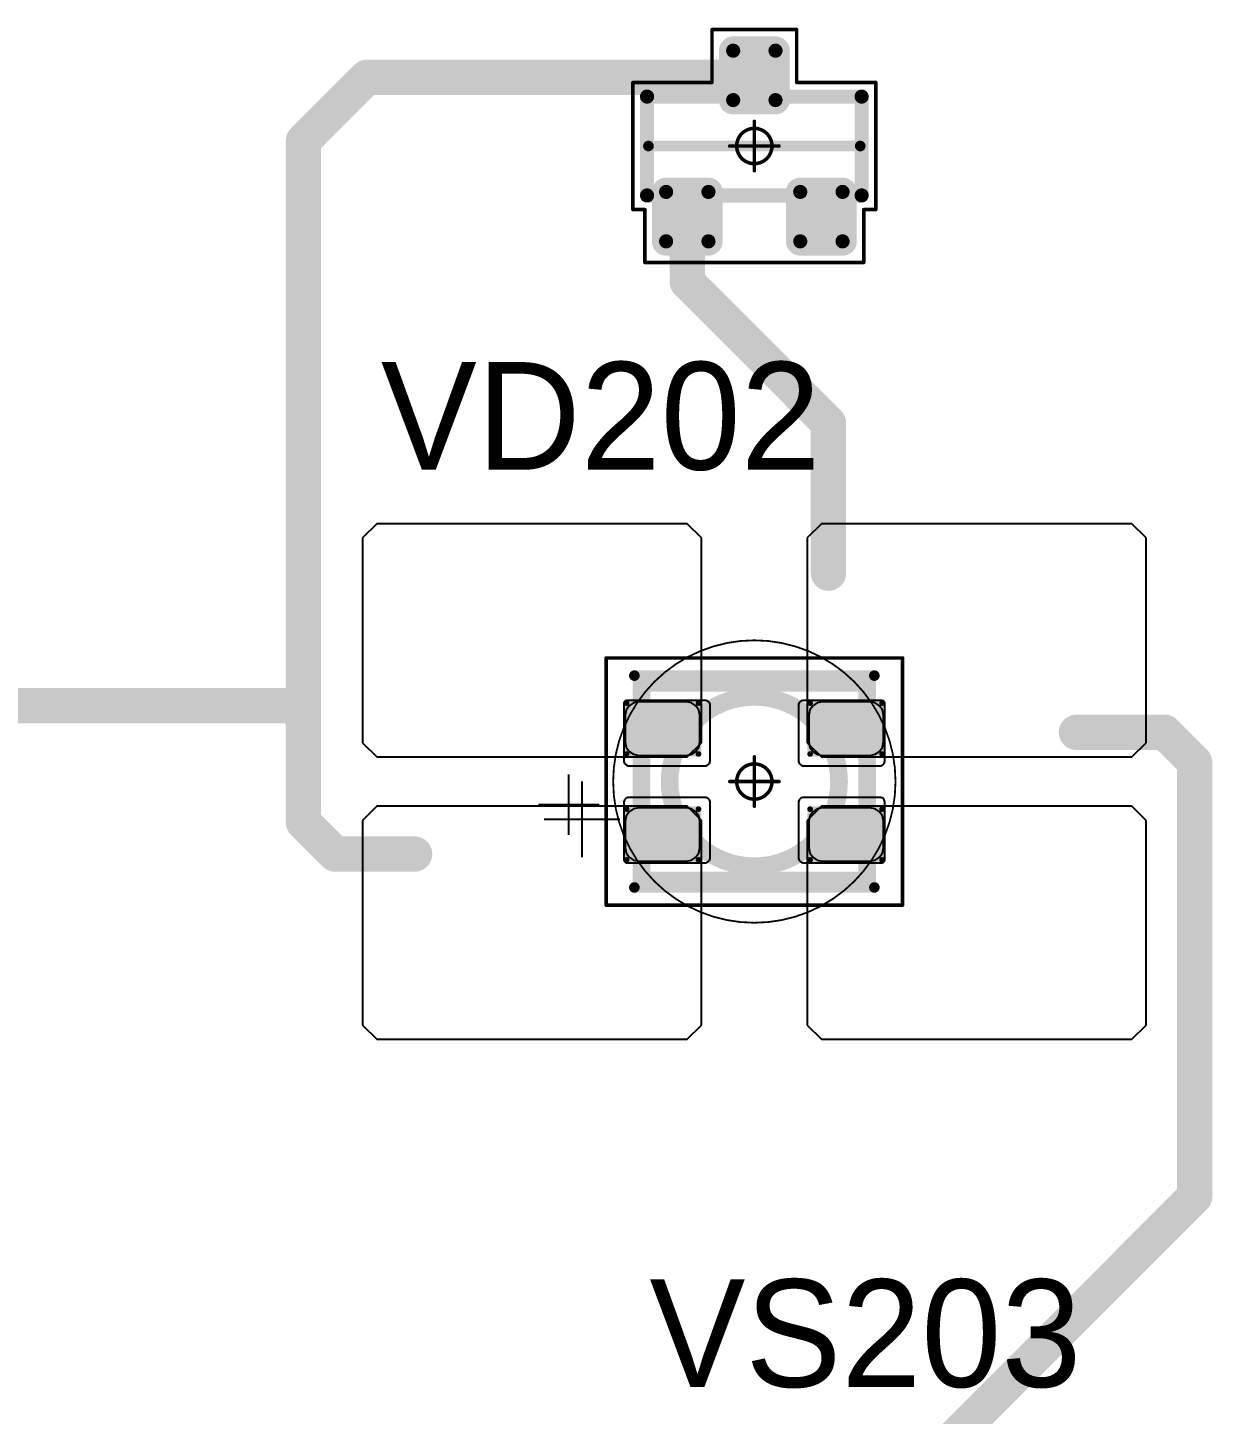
# Model space of a CAD drawing. Header units: millimetres. Extents: x 0 to 400, y 0 to 511.
# Drawn here: x 249.71 to 266.49, y 372.54 to 392.18 of the extents above; entities that cross this region are included whole.
import ezdxf

# ---------------------------------------------------------------- set-up
doc = ezdxf.new("R2010")
doc.units = ezdxf.units.MM
for name, color, linetype in [('Mechanical13', 56, 'Continuous'), ('Mechanical15', 56, 'Continuous'), ('Mechanical2', 216, 'Continuous'), ('TopLayer', 1, 'Continuous'), ('TopOverlay', 2, 'Continuous'), ('TopPaste', 8, 'Continuous'), ('TopSolder', 216, 'Continuous')]:
    doc.layers.add(name, color=color, linetype=linetype)

# ---------------------------------------------------------------- blocks, each defined once
blk = doc.blocks.new('SOT23_395')
at = {"layer": 'Mechanical13', "const_width": 0.2}
for points in [[(-0.7, 1.52), (0.7, 1.52)], [(-0.7, 1.52), (-0.7, -1.52)], [(0.7, 1.52), (0.7, -1.52)], [(-0.7, -1.52), (0.7, -1.52)]]:
    blk.add_lwpolyline(points, dxfattribs=at)
at = {"layer": 'Mechanical13', "const_width": 0.1}
for points in [[(-0.75, 1.52, 1), (-0.65, 1.52, 1)], [(-0.75, 1.52, 1), (-0.65, 1.52, 1)], [(0.65, 1.52, 1), (0.75, 1.52, 1)], [(0.65, 1.52, 1), (0.75, 1.52, 1)], [(-0.75, -1.52, 1), (-0.65, -1.52, 1)], [(-0.75, -1.52, 1), (-0.65, -1.52, 1)], [(0.65, -1.52, 1), (0.75, -1.52, 1)], [(0.65, -1.52, 1), (0.75, -1.52, 1)]]:
    blk.add_lwpolyline(points, format="xyb", close=True, dxfattribs=at)
at = {"layer": 'Mechanical15', "const_width": 0.05}
for points in [[(-1.65, 1.55), (-1.65, -1.55)], [(-1.65, 1.55), (-0.9, 1.55)], [(-0.9, 1.72), (-0.9, 1.55)], [(-0.9, 1.72), (0.9, 1.72)], [(0.9, 1.72), (0.9, 0.6)], [(0.9, 0.6), (1.65, 0.6)], [(1.65, 0.6), (1.65, -0.6)], [(0, 0.35), (0, -0.35)], [(-0.35, 0), (0.35, 0)], [(0.9, -0.6), (1.65, -0.6)], [(0.9, -0.6), (0.9, -1.72)], [(-1.65, -1.55), (-0.9, -1.55)], [(-0.9, -1.55), (-0.9, -1.72)], [(-0.9, -1.72), (0.9, -1.72)]]:
    blk.add_lwpolyline(points, dxfattribs=at)
at = {"layer": 'Mechanical15'}
for points, const_width in [([(-1.662, 1.55, 1), (-1.637, 1.55, 1)], 0.025), ([(-1.662, 1.55, 1), (-1.637, 1.55, 1)], 0.025), ([(-0.913, 1.72, 1), (-0.888, 1.72, 1)], 0.025), ([(-0.913, 1.72, 1), (-0.888, 1.72, 1)], 0.025), ([(-0.913, 1.55, 1), (-0.888, 1.55, 1)], 0.025), ([(-0.913, 1.55, 1), (-0.888, 1.55, 1)], 0.025), ([(0.888, 1.72, 1), (0.913, 1.72, 1)], 0.025), ([(0.888, 1.72, 1), (0.913, 1.72, 1)], 0.025), ([(0.888, 0.6, 1), (0.913, 0.6, 1)], 0.025), ([(0.888, 0.6, 1), (0.913, 0.6, 1)], 0.025), ([(1.637, 0.6, 1), (1.662, 0.6, 1)], 0.025), ([(1.637, 0.6, 1), (1.662, 0.6, 1)], 0.025), ([(0.25, 0, 1), (-0.25, 0, 1)], 0.05), ([(-0.012, 0.35, 1), (0.012, 0.35, 1)], 0.025), ([(-0.362, 0, 1), (-0.337, 0, 1)], 0.025), ([(-0.262, 0, 1), (-0.238, 0, 1)], 0.025), ([(0.238, 0, 1), (0.262, 0, 1)], 0.025), ([(0.337, 0, 1), (0.362, 0, 1)], 0.025), ([(-0.012, -0.35, 1), (0.012, -0.35, 1)], 0.025), ([(0.888, -0.6, 1), (0.913, -0.6, 1)], 0.025), ([(0.888, -0.6, 1), (0.913, -0.6, 1)], 0.025), ([(1.637, -0.6, 1), (1.662, -0.6, 1)], 0.025), ([(1.637, -0.6, 1), (1.662, -0.6, 1)], 0.025), ([(-1.662, -1.55, 1), (-1.637, -1.55, 1)], 0.025), ([(-1.662, -1.55, 1), (-1.637, -1.55, 1)], 0.025), ([(-0.913, -1.55, 1), (-0.888, -1.55, 1)], 0.025), ([(-0.913, -1.55, 1), (-0.888, -1.55, 1)], 0.025), ([(-0.913, -1.72, 1), (-0.888, -1.72, 1)], 0.025), ([(-0.913, -1.72, 1), (-0.888, -1.72, 1)], 0.025), ([(0.888, -1.72, 1), (0.913, -1.72, 1)], 0.025), ([(0.888, -1.72, 1), (0.913, -1.72, 1)], 0.025)]:
    blk.add_lwpolyline(points, format="xyb", close=True, dxfattribs=dict(at, const_width=const_width))
at = {"layer": 'TopLayer', "const_width": 0.1}
for points in [[(-1.4, 1.25, 1), (-1.3, 1.25, 1)], [(-0.7, 1.25, 1), (-0.6, 1.25, 1)], [(-1.4, 0.65, 1), (-1.3, 0.65, 1)], [(-0.7, 0.65, 1), (-0.6, 0.65, 1)], [(0.6, 0.3, 1), (0.7, 0.3, 1)], [(1.3, 0.3, 1), (1.4, 0.3, 1)], [(0.6, -0.3, 1), (0.7, -0.3, 1)], [(1.3, -0.3, 1), (1.4, -0.3, 1)], [(-1.4, -0.65, 1), (-1.3, -0.65, 1)], [(-0.7, -0.65, 1), (-0.6, -0.65, 1)], [(-1.4, -1.25, 1), (-1.3, -1.25, 1)], [(-0.7, -1.25, 1), (-0.6, -1.25, 1)]]:
    blk.add_lwpolyline(points, format="xyb", close=True, dxfattribs=at)
at = {"layer": 'TopLayer'}
for points in [[(-1.45, 1.25), (-1.45, 0.65), (-0.55, 1.25), (-0.55, 0.65)], [(-1.35, 1.35), (-1.35, 0.55), (-0.65, 1.35), (-0.65, 0.55)], [(0.65, 0.4), (0.65, -0.4), (1.35, 0.4), (1.35, -0.4)], [(0.55, 0.3), (0.55, -0.3), (1.45, 0.3), (1.45, -0.3)], [(-1.35, -0.55), (-1.35, -1.35), (-0.65, -0.55), (-0.65, -1.35)], [(-1.45, -0.65), (-1.45, -1.25), (-0.55, -0.65), (-0.55, -1.25)]]:
    blk.add_solid(points, dxfattribs=at)
at = {"layer": 'TopOverlay', "const_width": 0.15}
blk.add_lwpolyline([(0, 1.5), (0, -1.5)], dxfattribs=at)
at = {"layer": 'TopOverlay', "const_width": 0.075}
for points in [[(-0.038, 1.5, 1), (0.038, 1.5, 1)], [(-0.038, -1.5, 1), (0.038, -1.5, 1)]]:
    blk.add_lwpolyline(points, format="xyb", close=True, dxfattribs=at)
at = {"layer": 'TopPaste', "const_width": 0.075}
for points in [[(-1.387, 1.25, 1), (-1.313, 1.25, 1)], [(-0.687, 1.25, 1), (-0.613, 1.25, 1)], [(-1.387, 0.65, 1), (-1.313, 0.65, 1)], [(-0.687, 0.65, 1), (-0.613, 0.65, 1)], [(0.613, 0.3, 1), (0.687, 0.3, 1)], [(1.313, 0.3, 1), (1.387, 0.3, 1)], [(0.613, -0.3, 1), (0.687, -0.3, 1)], [(1.313, -0.3, 1), (1.387, -0.3, 1)], [(-1.387, -0.65, 1), (-1.313, -0.65, 1)], [(-0.687, -0.65, 1), (-0.613, -0.65, 1)], [(-1.387, -1.25, 1), (-1.313, -1.25, 1)], [(-0.687, -1.25, 1), (-0.613, -1.25, 1)]]:
    blk.add_lwpolyline(points, format="xyb", close=True, dxfattribs=at)
at = {"layer": 'TopPaste'}
for points in [[(-1.425, 1.25), (-1.425, 0.65), (-0.575, 1.25), (-0.575, 0.65)], [(-1.35, 1.325), (-1.35, 0.575), (-0.65, 1.325), (-0.65, 0.575)], [(0.575, 0.3), (0.575, -0.3), (1.425, 0.3), (1.425, -0.3)], [(0.65, 0.375), (0.65, -0.375), (1.35, 0.375), (1.35, -0.375)], [(-1.35, -0.575), (-1.35, -1.325), (-0.65, -0.575), (-0.65, -1.325)], [(-1.425, -0.65), (-1.425, -1.25), (-0.575, -0.65), (-0.575, -1.25)]]:
    blk.add_solid(points, dxfattribs=at)
at = {"layer": 'TopSolder', "const_width": 0.202}
for points in [[(-1.451, 1.25, 1), (-1.249, 1.25, 1)], [(-0.751, 1.25, 1), (-0.549, 1.25, 1)], [(-1.451, 0.65, 1), (-1.249, 0.65, 1)], [(-0.751, 0.65, 1), (-0.549, 0.65, 1)], [(0.549, 0.3, 1), (0.751, 0.3, 1)], [(1.249, 0.3, 1), (1.451, 0.3, 1)], [(0.549, -0.3, 1), (0.751, -0.3, 1)], [(1.249, -0.3, 1), (1.451, -0.3, 1)], [(-1.451, -0.65, 1), (-1.249, -0.65, 1)], [(-0.751, -0.65, 1), (-0.549, -0.65, 1)], [(-1.451, -1.25, 1), (-1.249, -1.25, 1)], [(-0.751, -1.25, 1), (-0.549, -1.25, 1)]]:
    blk.add_lwpolyline(points, format="xyb", close=True, dxfattribs=at)
at = {"layer": 'TopSolder'}
for points in [[(-1.35, 1.452), (-1.35, 0.448), (-0.65, 1.452), (-0.65, 0.448)], [(-1.552, 1.25), (-1.552, 0.65), (-0.448, 1.25), (-0.448, 0.65)], [(0.65, 0.502), (0.65, -0.502), (1.35, 0.502), (1.35, -0.502)], [(0.448, 0.3), (0.448, -0.3), (1.552, 0.3), (1.552, -0.3)], [(-1.35, -0.448), (-1.35, -1.452), (-0.65, -0.448), (-0.65, -1.452)], [(-1.552, -0.65), (-1.552, -1.25), (-0.448, -0.65), (-0.448, -1.25)]]:
    blk.add_solid(points, dxfattribs=at)
blk = doc.blocks.new('E65F_599')
at = {"layer": 'Mechanical13'}
for p, q in [((2.441, 1.071), (2.441, 0)), ((1.905, 0.536), (2.976, 0.536))]:
    blk.add_line(p, q, dxfattribs=at)
at = {"layer": 'Mechanical13', "const_width": 0.25}
for points in [[(-1.6, 1.4), (-1.6, -1.4)], [(1.6, 1.4), (-1.6, 1.4)], [(1.6, 1.4), (1.6, -1.4)], [(1.6, -1.4), (-1.6, -1.4)]]:
    blk.add_lwpolyline(points, dxfattribs=at)
at = {"layer": 'Mechanical13'}
for points, const_width in [([(-1.663, 1.4, 1), (-1.538, 1.4, 1)], 0.125), ([(-1.663, 1.4, 1), (-1.538, 1.4, 1)], 0.125), ([(1.537, 1.4, 1), (1.662, 1.4, 1)], 0.125), ([(1.537, 1.4, 1), (1.662, 1.4, 1)], 0.125), ([(1.2, 0, 1), (-1.2, 0, 1)], 0.25), ([(-1.263, 0, 1), (-1.138, 0, 1)], 0.125), ([(1.137, 0, 1), (1.262, 0, 1)], 0.125), ([(-1.663, -1.4, 1), (-1.538, -1.4, 1)], 0.125), ([(-1.663, -1.4, 1), (-1.538, -1.4, 1)], 0.125), ([(1.537, -1.4, 1), (1.662, -1.4, 1)], 0.125), ([(1.537, -1.4, 1), (1.662, -1.4, 1)], 0.125)]:
    blk.add_lwpolyline(points, format="xyb", close=True, dxfattribs=dict(at, const_width=const_width))
at = {"layer": 'Mechanical15', "const_width": 0.05}
for points in [[(2.1, 1.75), (-2.1, 1.75)], [(-2.1, 1.75), (-2.1, -1.75)], [(2.1, 1.75), (2.1, -1.75)], [(0, 0.35), (0, -0.35)], [(0, 0.35), (0, -0.35)], [(0.35, 0), (-0.35, 0)], [(0.35, 0), (-0.35, 0)], [(2.1, -1.75), (-2.1, -1.75)]]:
    blk.add_lwpolyline(points, dxfattribs=at)
at = {"layer": 'Mechanical15'}
for points, const_width in [([(-2.113, 1.75, 1), (-2.088, 1.75, 1)], 0.025), ([(-2.113, 1.75, 1), (-2.088, 1.75, 1)], 0.025), ([(2.087, 1.75, 1), (2.112, 1.75, 1)], 0.025), ([(2.087, 1.75, 1), (2.112, 1.75, 1)], 0.025), ([(0.25, 0, 1), (-0.25, 0, 1)], 0.05), ([(0.25, 0, 1), (-0.25, 0, 1)], 0.05), ([(-0.013, 0.35, 1), (0.012, 0.35, 1)], 0.025), ([(-0.013, 0.35, 1), (0.012, 0.35, 1)], 0.025), ([(-0.363, 0, 1), (-0.338, 0, 1)], 0.025), ([(-0.363, 0, 1), (-0.338, 0, 1)], 0.025), ([(-0.263, 0, 1), (-0.238, 0, 1)], 0.025), ([(-0.263, 0, 1), (-0.238, 0, 1)], 0.025), ([(0.237, 0, 1), (0.262, 0, 1)], 0.025), ([(0.237, 0, 1), (0.262, 0, 1)], 0.025), ([(0.337, 0, 1), (0.362, 0, 1)], 0.025), ([(0.337, 0, 1), (0.362, 0, 1)], 0.025), ([(-0.013, -0.35, 1), (0.012, -0.35, 1)], 0.025), ([(-0.013, -0.35, 1), (0.012, -0.35, 1)], 0.025), ([(-2.113, -1.75, 1), (-2.088, -1.75, 1)], 0.025), ([(-2.113, -1.75, 1), (-2.088, -1.75, 1)], 0.025), ([(2.087, -1.75, 1), (2.112, -1.75, 1)], 0.025), ([(2.087, -1.75, 1), (2.112, -1.75, 1)], 0.025)]:
    blk.add_lwpolyline(points, format="xyb", close=True, dxfattribs=dict(at, const_width=const_width))
at = {"layer": 'TopLayer'}
for p, q in [((-5.35, 3.65), (-5.55, 3.45)), ((-0.95, 3.65), (-5.35, 3.65)), ((-5.35, 3.65), (-5.35, 3.65)), ((-0.75, 3.45), (-0.95, 3.65)), ((0.95, 3.65), (0.75, 3.45)), ((5.35, 3.65), (0.95, 3.65)), ((0.95, 3.65), (0.95, 3.65)), ((5.55, 3.45), (5.35, 3.65)), ((-5.55, 3.45), (-5.55, 3.45)), ((-5.55, 3.45), (-5.55, 0.55)), ((-0.75, 0.55), (-0.75, 3.45)), ((0.75, 3.45), (0.75, 3.45)), ((0.75, 3.45), (0.75, 0.55)), ((5.55, 0.55), (5.55, 3.45)), ((-5.55, 0.55), (-5.35, 0.35)), ((-0.95, 0.35), (-0.75, 0.55)), ((0.75, 0.55), (0.95, 0.35)), ((5.35, 0.35), (5.55, 0.55)), ((-5.35, 0.35), (-0.95, 0.35)), ((0.95, 0.35), (5.35, 0.35)), ((-5.35, -0.35), (-5.55, -0.55)), ((-0.95, -0.35), (-5.35, -0.35)), ((-5.35, -0.35), (-5.35, -0.35)), ((-0.75, -0.55), (-0.95, -0.35)), ((0.95, -0.35), (0.75, -0.55)), ((5.35, -0.35), (0.95, -0.35)), ((0.95, -0.35), (0.95, -0.35)), ((5.55, -0.55), (5.35, -0.35)), ((-5.55, -0.55), (-5.55, -0.55)), ((-5.55, -0.55), (-5.55, -3.45)), ((-0.75, -3.45), (-0.75, -0.55)), ((0.75, -0.55), (0.75, -0.55)), ((0.75, -0.55), (0.75, -3.45)), ((5.55, -3.45), (5.55, -0.55)), ((-5.55, -3.45), (-5.35, -3.65)), ((-0.95, -3.65), (-0.75, -3.45)), ((0.75, -3.45), (0.95, -3.65)), ((5.35, -3.65), (5.55, -3.45)), ((-5.35, -3.65), (-0.95, -3.65)), ((0.95, -3.65), (5.35, -3.65))]:
    blk.add_line(p, q, dxfattribs=at)
at = {"layer": 'TopLayer', "const_width": 0.04}
for points in [[(-1.83, 1.11, 1), (-1.79, 1.11, 1)], [(-0.81, 1.11, 1), (-0.77, 1.11, 1)], [(0.77, 1.11, 1), (0.81, 1.11, 1)], [(1.79, 1.11, 1), (1.83, 1.11, 1)], [(-1.83, 0.39, 1), (-1.79, 0.39, 1)], [(-0.81, 0.39, 1), (-0.77, 0.39, 1)], [(0.77, 0.39, 1), (0.81, 0.39, 1)], [(1.79, 0.39, 1), (1.83, 0.39, 1)], [(-1.83, -0.39, 1), (-1.79, -0.39, 1)], [(-0.81, -0.39, 1), (-0.77, -0.39, 1)], [(0.77, -0.39, 1), (0.81, -0.39, 1)], [(1.79, -0.39, 1), (1.83, -0.39, 1)], [(-1.83, -1.11, 1), (-1.79, -1.11, 1)], [(-0.81, -1.11, 1), (-0.77, -1.11, 1)], [(0.77, -1.11, 1), (0.81, -1.11, 1)], [(1.79, -1.11, 1), (1.83, -1.11, 1)]]:
    blk.add_lwpolyline(points, format="xyb", close=True, dxfattribs=at)
at = {"layer": 'TopLayer'}
for points in [[(-1.85, 1.11), (-1.85, 0.39), (-0.75, 1.11), (-0.75, 0.39)], [(-1.81, 1.15), (-1.81, 0.35), (-0.79, 1.15), (-0.79, 0.35)], [(0.75, 1.11), (0.75, 0.39), (1.85, 1.11), (1.85, 0.39)], [(0.79, 1.15), (0.79, 0.35), (1.81, 1.15), (1.81, 0.35)], [(-1.85, -0.39), (-1.85, -1.11), (-0.75, -0.39), (-0.75, -1.11)], [(-1.81, -0.35), (-1.81, -1.15), (-0.79, -0.35), (-0.79, -1.15)], [(0.75, -0.39), (0.75, -1.11), (1.85, -0.39), (1.85, -1.11)], [(0.79, -0.35), (0.79, -1.15), (1.81, -0.35), (1.81, -1.15)]]:
    blk.add_solid(points, dxfattribs=at)
at = {"layer": 'TopOverlay'}
for p, q in [((2.628, 0.757), (2.628, -0.1)), ((2.2, 0.328), (3.057, 0.328))]:
    blk.add_line(p, q, dxfattribs=at)
at = {"layer": 'TopOverlay', "const_width": 0.15}
for points in [[(1.7, 1.5), (-1.7, 1.5)], [(1.7, -1.5), (-1.7, -1.5)]]:
    blk.add_lwpolyline(points, dxfattribs=at)
at = {"layer": 'TopOverlay', "const_width": 0.075}
for points in [[(-1.738, 1.5, 1), (-1.663, 1.5, 1)], [(1.662, 1.5, 1), (1.737, 1.5, 1)], [(-1.738, -1.5, 1), (-1.663, -1.5, 1)], [(1.662, -1.5, 1), (1.737, -1.5, 1)]]:
    blk.add_lwpolyline(points, format="xyb", close=True, dxfattribs=at)
at = {"layer": 'TopPaste'}
for p, q in [((-1.814, 1.011), (-1.829, 0.938)), ((-1.773, 1.073), (-1.814, 1.011)), ((-1.711, 1.114), (-1.773, 1.073)), ((-1.638, 1.129), (-1.711, 1.114)), ((-0.963, 1.129), (-1.638, 1.129)), ((-0.889, 1.114), (-0.963, 1.129)), ((-0.827, 1.073), (-0.889, 1.114)), ((-0.786, 1.011), (-0.827, 1.073)), ((-0.771, 0.938), (-0.786, 1.011)), ((0.786, 1.011), (0.771, 0.938)), ((0.827, 1.073), (0.786, 1.011)), ((0.889, 1.114), (0.827, 1.073)), ((0.962, 1.129), (0.889, 1.114)), ((1.637, 1.129), (0.962, 1.129)), ((1.711, 1.114), (1.637, 1.129)), ((1.773, 1.073), (1.711, 1.114)), ((1.814, 1.011), (1.773, 1.073)), ((1.829, 0.938), (1.814, 1.011)), ((-1.829, 0.938), (-1.829, 0.563)), ((-0.771, 0.563), (-0.771, 0.938)), ((0.771, 0.938), (0.771, 0.563)), ((1.829, 0.563), (1.829, 0.938)), ((-1.829, 0.563), (-1.814, 0.489)), ((-1.814, 0.489), (-1.773, 0.427)), ((-1.773, 0.427), (-1.711, 0.386)), ((-0.889, 0.386), (-0.827, 0.427)), ((-0.827, 0.427), (-0.786, 0.489)), ((-0.786, 0.489), (-0.771, 0.563)), ((0.771, 0.563), (0.786, 0.489)), ((0.786, 0.489), (0.827, 0.427)), ((0.827, 0.427), (0.889, 0.386)), ((1.711, 0.386), (1.773, 0.427)), ((1.773, 0.427), (1.814, 0.489)), ((1.814, 0.489), (1.829, 0.563)), ((-1.711, 0.386), (-1.638, 0.371)), ((-1.638, 0.371), (-0.963, 0.371)), ((-0.963, 0.371), (-0.889, 0.386)), ((0.889, 0.386), (0.962, 0.371)), ((0.962, 0.371), (1.637, 0.371)), ((1.637, 0.371), (1.711, 0.386)), ((-1.711, -0.386), (-1.773, -0.427)), ((-1.638, -0.371), (-1.711, -0.386)), ((-0.963, -0.371), (-1.638, -0.371)), ((-0.889, -0.386), (-0.963, -0.371)), ((-0.827, -0.427), (-0.889, -0.386)), ((0.889, -0.386), (0.827, -0.427)), ((0.962, -0.371), (0.889, -0.386)), ((1.637, -0.371), (0.962, -0.371)), ((1.711, -0.386), (1.637, -0.371)), ((1.773, -0.427), (1.711, -0.386)), ((-1.814, -0.489), (-1.829, -0.563)), ((-1.829, -0.563), (-1.829, -0.938)), ((-1.773, -0.427), (-1.814, -0.489)), ((-0.786, -0.489), (-0.827, -0.427)), ((-0.771, -0.563), (-0.786, -0.489)), ((-0.771, -0.938), (-0.771, -0.563)), ((0.786, -0.489), (0.771, -0.563)), ((0.771, -0.563), (0.771, -0.938)), ((0.827, -0.427), (0.786, -0.489)), ((1.814, -0.489), (1.773, -0.427)), ((1.829, -0.563), (1.814, -0.489)), ((1.829, -0.938), (1.829, -0.563)), ((-1.829, -0.938), (-1.814, -1.011)), ((-0.786, -1.011), (-0.771, -0.938)), ((0.771, -0.938), (0.786, -1.011)), ((1.814, -1.011), (1.829, -0.938)), ((-1.814, -1.011), (-1.773, -1.073)), ((-1.773, -1.073), (-1.711, -1.114)), ((-1.711, -1.114), (-1.638, -1.129)), ((-1.638, -1.129), (-0.963, -1.129)), ((-0.963, -1.129), (-0.889, -1.114)), ((-0.889, -1.114), (-0.827, -1.073)), ((-0.827, -1.073), (-0.786, -1.011)), ((0.786, -1.011), (0.827, -1.073)), ((0.827, -1.073), (0.889, -1.114)), ((0.889, -1.114), (0.962, -1.129)), ((0.962, -1.129), (1.637, -1.129)), ((1.637, -1.129), (1.711, -1.114)), ((1.711, -1.114), (1.773, -1.073)), ((1.773, -1.073), (1.814, -1.011))]:
    blk.add_line(p, q, dxfattribs=at)
at = {"layer": 'TopSolder'}
for p, q in [((-1.842, 1.129), (-1.85, 1.111)), ((-1.85, 1.111), (-1.85, 1.101)), ((-1.85, 1.101), (-1.85, 1.101)), ((-1.85, 1.101), (-1.85, 0.301)), ((-1.828, 1.143), (-1.842, 1.129)), ((-1.81, 1.151), (-1.828, 1.143)), ((-1.8, 1.151), (-1.81, 1.151)), ((-0.7, 1.151), (-1.8, 1.151)), ((-0.685, 1.151), (-0.7, 1.151)), ((-0.7, 1.151), (-0.7, 1.151)), ((-0.658, 1.139), (-0.685, 1.151)), ((-0.636, 1.118), (-0.658, 1.139)), ((-0.625, 1.09), (-0.636, 1.118)), ((-0.625, 1.076), (-0.625, 1.09)), ((-0.625, 0.301), (-0.625, 1.076)), ((0.636, 1.118), (0.625, 1.09)), ((0.625, 1.09), (0.625, 1.076)), ((0.625, 1.076), (0.625, 1.076)), ((0.625, 1.076), (0.625, 0.301)), ((0.657, 1.139), (0.636, 1.118)), ((0.685, 1.151), (0.657, 1.139)), ((0.7, 1.151), (0.685, 1.151)), ((1.8, 1.151), (0.7, 1.151)), ((1.81, 1.151), (1.8, 1.151)), ((1.8, 1.151), (1.8, 1.151)), ((1.828, 1.143), (1.81, 1.151)), ((1.842, 1.129), (1.828, 1.143)), ((1.85, 1.111), (1.842, 1.129)), ((1.85, 1.101), (1.85, 1.111)), ((1.85, 0.301), (1.85, 1.101)), ((-1.85, 0.301), (-1.85, 0.286)), ((-1.85, 0.286), (-1.839, 0.258)), ((-1.839, 0.258), (-1.818, 0.237)), ((-1.818, 0.237), (-1.79, 0.226)), ((-1.79, 0.226), (-1.775, 0.226)), ((-1.775, 0.226), (-1.775, 0.226)), ((-1.775, 0.226), (-0.7, 0.226)), ((-0.7, 0.226), (-0.685, 0.226)), ((-0.685, 0.226), (-0.658, 0.237)), ((-0.658, 0.237), (-0.636, 0.258)), ((-0.636, 0.258), (-0.625, 0.286)), ((-0.625, 0.286), (-0.625, 0.301)), ((-0.625, 0.301), (-0.625, 0.301)), ((0.625, 0.301), (0.625, 0.286)), ((0.625, 0.286), (0.636, 0.258)), ((0.636, 0.258), (0.657, 0.237)), ((0.657, 0.237), (0.685, 0.226)), ((0.685, 0.226), (0.7, 0.226)), ((0.7, 0.226), (0.7, 0.226)), ((0.7, 0.226), (1.775, 0.226)), ((1.775, 0.226), (1.79, 0.226)), ((1.79, 0.226), (1.817, 0.237)), ((1.817, 0.237), (1.839, 0.258)), ((1.839, 0.258), (1.85, 0.286)), ((1.85, 0.286), (1.85, 0.301)), ((1.85, 0.301), (1.85, 0.301)), ((-1.839, -0.257), (-1.85, -0.285)), ((-1.85, -0.285), (-1.85, -0.299)), ((-1.85, -0.299), (-1.85, -0.299)), ((-1.85, -0.299), (-1.85, -1.099)), ((-1.818, -0.236), (-1.839, -0.257)), ((-1.79, -0.224), (-1.818, -0.236)), ((-1.775, -0.224), (-1.79, -0.224)), ((-0.7, -0.224), (-1.775, -0.224)), ((-0.685, -0.224), (-0.7, -0.224)), ((-0.7, -0.224), (-0.7, -0.224)), ((-0.658, -0.236), (-0.685, -0.224)), ((-0.636, -0.257), (-0.658, -0.236)), ((-0.625, -0.285), (-0.636, -0.257)), ((-0.625, -0.299), (-0.625, -0.285)), ((-0.625, -1.074), (-0.625, -0.299)), ((0.636, -0.257), (0.625, -0.285)), ((0.625, -0.285), (0.625, -0.299)), ((0.625, -0.299), (0.625, -0.299)), ((0.625, -0.299), (0.625, -1.074)), ((0.657, -0.236), (0.636, -0.257)), ((0.685, -0.224), (0.657, -0.236)), ((0.7, -0.224), (0.685, -0.224)), ((1.775, -0.224), (0.7, -0.224)), ((1.79, -0.224), (1.775, -0.224)), ((1.775, -0.224), (1.775, -0.224)), ((1.817, -0.236), (1.79, -0.224)), ((1.839, -0.257), (1.817, -0.236)), ((1.85, -0.285), (1.839, -0.257)), ((1.85, -0.299), (1.85, -0.285)), ((1.85, -1.099), (1.85, -0.299)), ((-1.85, -1.099), (-1.85, -1.109)), ((-1.85, -1.109), (-1.842, -1.128)), ((-1.842, -1.128), (-1.828, -1.142)), ((-1.828, -1.142), (-1.81, -1.149)), ((-1.81, -1.149), (-1.8, -1.149)), ((-1.8, -1.149), (-0.7, -1.149)), ((-1.8, -1.149), (-1.8, -1.149)), ((-0.7, -1.149), (-0.685, -1.149)), ((-0.685, -1.149), (-0.658, -1.138)), ((-0.658, -1.138), (-0.636, -1.117)), ((-0.636, -1.117), (-0.625, -1.089)), ((-0.625, -1.089), (-0.625, -1.074)), ((-0.625, -1.074), (-0.625, -1.074)), ((0.625, -1.074), (0.625, -1.089)), ((0.625, -1.089), (0.636, -1.117)), ((0.636, -1.117), (0.657, -1.138)), ((0.657, -1.138), (0.685, -1.149)), ((0.685, -1.149), (0.7, -1.149)), ((0.7, -1.149), (1.8, -1.149)), ((0.7, -1.149), (0.7, -1.149)), ((1.8, -1.149), (1.81, -1.149)), ((1.81, -1.149), (1.828, -1.142)), ((1.828, -1.142), (1.842, -1.128)), ((1.842, -1.128), (1.85, -1.109)), ((1.85, -1.109), (1.85, -1.099)), ((1.85, -1.099), (1.85, -1.099))]:
    blk.add_line(p, q, dxfattribs=at)

msp = doc.modelspace()

# ---------------------------------------------------------------- linework, layer by layer
at = {"layer": 'Mechanical2'}
for points, const_width in [([(262, 381.5, 1), (258, 381.5, 1)], 0.0254), ([(260, 383.5, 1), (260, 383.5, 1)], 0.0005), ([(257.994, 381.5, 1), (258.006, 381.5, 1)], 0.0127), ([(258, 381.5, 1), (258, 381.5, 1)], 0.0005), ([(261.994, 381.5, 1), (262.006, 381.5, 1)], 0.0127), ([(262, 381.5, 1), (262, 381.5, 1)], 0.0005), ([(260, 379.5, 1), (260, 379.5, 1)], 0.0005)]:
    msp.add_lwpolyline(points, format="xyb", close=True, dxfattribs=dict(at, const_width=const_width))
at = {"layer": 'Mechanical2', "const_width": 0.001}
for points in [[(260, 379.5), (260, 383.5)], [(258, 381.5), (262, 381.5)]]:
    msp.add_lwpolyline(points, dxfattribs=at)
at = {"layer": 'TopLayer', "const_width": 0.5}
for points in [[(253.612, 390.573), (254.512, 391.473)], [(254.512, 391.473), (259.912, 391.473)], [(253.612, 382.575), (253.612, 390.573)], [(259.05, 388.575), (259.05, 389.5)], [(259.05, 388.575), (261.05, 386.575)], [(261.05, 384.45), (261.05, 386.575)], [(241.775, 382.575), (253.612, 382.575)], [(253.612, 380.923), (253.612, 382.575)], [(264.563, 382.197), (265.813, 382.197)], [(265.813, 382.197), (266.238, 381.772)], [(266.238, 375.622), (266.238, 381.772)], [(253.612, 380.923), (254.062, 380.473)], [(254.062, 380.473), (255.187, 380.473)], [(262.088, 371.472), (266.238, 375.622)]]:
    msp.add_lwpolyline(points, dxfattribs=at)
at = {"layer": 'TopLayer', "const_width": 0.25}
for points in [[(254.387, 391.473, 1), (254.637, 391.473, 1)], [(254.387, 391.473, 1), (254.637, 391.473, 1)], [(259.787, 391.473, 1), (260.037, 391.473, 1)], [(253.487, 390.573, 1), (253.737, 390.573, 1)], [(253.487, 390.573, 1), (253.737, 390.573, 1)], [(258.925, 389.5, 1), (259.175, 389.5, 1)], [(258.925, 388.575, 1), (259.175, 388.575, 1)], [(258.925, 388.575, 1), (259.175, 388.575, 1)], [(260.925, 386.575, 1), (261.175, 386.575, 1)], [(260.925, 386.575, 1), (261.175, 386.575, 1)], [(260.925, 384.45, 1), (261.175, 384.45, 1)], [(253.487, 382.575, 1), (253.737, 382.575, 1)], [(253.487, 382.575, 1), (253.737, 382.575, 1)], [(253.487, 382.575, 1), (253.737, 382.575, 1)], [(264.438, 382.197, 1), (264.688, 382.197, 1)], [(265.688, 382.197, 1), (265.938, 382.197, 1)], [(265.688, 382.197, 1), (265.938, 382.197, 1)], [(266.113, 381.772, 1), (266.363, 381.772, 1)], [(266.113, 381.772, 1), (266.363, 381.772, 1)], [(253.487, 380.923, 1), (253.737, 380.923, 1)], [(253.487, 380.923, 1), (253.737, 380.923, 1)], [(253.937, 380.473, 1), (254.187, 380.473, 1)], [(253.937, 380.473, 1), (254.187, 380.473, 1)], [(255.062, 380.473, 1), (255.312, 380.473, 1)], [(266.113, 375.622, 1), (266.363, 375.622, 1)], [(266.113, 375.622, 1), (266.363, 375.622, 1)]]:
    msp.add_lwpolyline(points, format="xyb", close=True, dxfattribs=at)

# ---------------------------------------------------------------- block references
for name, p, rotation in [('SOT23_395', (260, 390.5), 90), ('E65F_599', (260, 381.5), 180)]:
    msp.add_blockref(name, p, dxfattribs=dict(rotation=rotation))

# ---------------------------------------------------------------- texts
at = {"layer": 'TopOverlay'}
for s, p in [('VD202', (254.709, 385.917)), ('VS203', (258.514, 372.926))]:
    msp.add_text(s, height=1.524, dxfattribs=at).set_placement(p)

doc.saveas('drawing.dxf')
